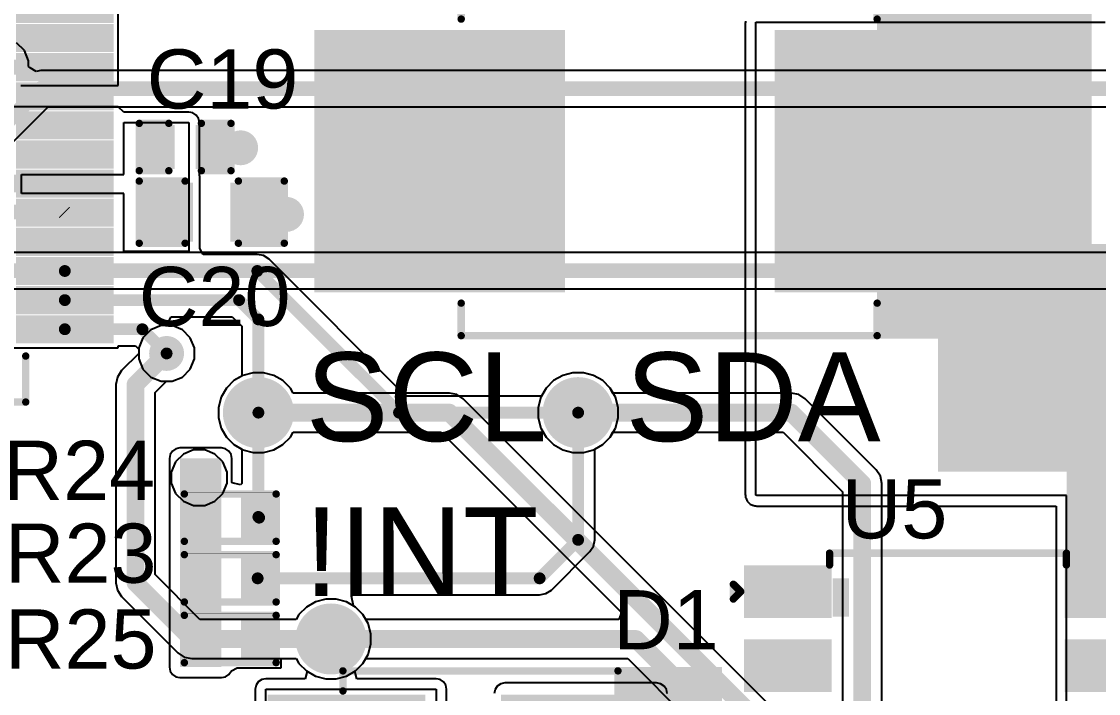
# Model space of a CAD drawing. Header units: millimetres. Extents: x 0 to 215, y 0 to 215.
# Drawn here: x 2.194 to 2.921, y 1.956 to 2.41 of the extents above; entities that cross this region are included whole.
import ezdxf

# ---------------------------------------------------------------- set-up
doc = ezdxf.new("R2010")
doc.units = ezdxf.units.MM
doc.header["$MEASUREMENT"] = 0
for name, color, linetype in [('BottomLayer', 5, 'Continuous'), ('BottomSolder', 6, 'Continuous'), ('MultiLayer', 9, 'Continuous'), ('PadHoleLayer', 156, 'Continuous'), ('TopLayer', 1, 'Continuous'), ('TopOverlay', 2, 'Continuous'), ('TopPaste', 8, 'Continuous'), ('TopSolder', 216, 'Continuous'), ('ViaHoleLayer', 16, 'Continuous')]:
    doc.layers.add(name, color=color, linetype=linetype)
doc.styles.add('Arial', font='', dxfattribs={"height": 0.2})
doc.styles.get('Arial').set_extended_font_data('Arial')

# ---------------------------------------------------------------- blocks, each defined once
blk = doc.blocks.new('64_TQFP__10_10__20')
at = {"layer": 'TopLayer'}
for points in [[(0.19429, 0.05472), (0.25217, 0.05472), (0.25217, 0.0437), (0.19429, 0.0437)], [(0.19429, 0.03504), (0.25217, 0.03504), (0.25217, 0.02402), (0.19429, 0.02402)], [(0.19429, 0.01535), (0.25217, 0.01535), (0.25217, 0.00433), (0.19429, 0.00433)], [(0.19429, -0.00433), (0.25217, -0.00433), (0.25217, -0.01535), (0.19429, -0.01535)], [(0.19429, -0.02402), (0.25217, -0.02402), (0.25217, -0.03504), (0.19429, -0.03504)], [(0.19429, -0.0437), (0.25217, -0.0437), (0.25217, -0.05472), (0.19429, -0.05472)], [(0.19429, -0.06339), (0.25217, -0.06339), (0.25217, -0.07441), (0.19429, -0.07441)], [(0.19429, -0.08307), (0.25217, -0.08307), (0.25217, -0.09409), (0.19429, -0.09409)], [(0.19429, -0.10276), (0.25217, -0.10276), (0.25217, -0.11378), (0.19429, -0.11378)], [(0.19429, -0.12244), (0.25217, -0.12244), (0.25217, -0.13346), (0.19429, -0.13346)], [(0.19429, -0.14213), (0.25217, -0.14213), (0.25217, -0.15315), (0.19429, -0.15315)]]:
    blk.add_hatch(color=1, dxfattribs=at).paths.add_polyline_path(points)
at = {"layer": 'TopPaste'}
for points in [[(0.19429, 0.05472), (0.25217, 0.05472), (0.25217, 0.0437), (0.19429, 0.0437)], [(0.19429, 0.03504), (0.25217, 0.03504), (0.25217, 0.02402), (0.19429, 0.02402)], [(0.19429, 0.01535), (0.25217, 0.01535), (0.25217, 0.00433), (0.19429, 0.00433)], [(0.19429, -0.00433), (0.25217, -0.00433), (0.25217, -0.01535), (0.19429, -0.01535)], [(0.19429, -0.02402), (0.25217, -0.02402), (0.25217, -0.03504), (0.19429, -0.03504)], [(0.19429, -0.0437), (0.25217, -0.0437), (0.25217, -0.05472), (0.19429, -0.05472)], [(0.19429, -0.06339), (0.25217, -0.06339), (0.25217, -0.07441), (0.19429, -0.07441)], [(0.19429, -0.08307), (0.25217, -0.08307), (0.25217, -0.09409), (0.19429, -0.09409)], [(0.19429, -0.10276), (0.25217, -0.10276), (0.25217, -0.11378), (0.19429, -0.11378)], [(0.19429, -0.12244), (0.25217, -0.12244), (0.25217, -0.13346), (0.19429, -0.13346)], [(0.19429, -0.14213), (0.25217, -0.14213), (0.25217, -0.15315), (0.19429, -0.15315)]]:
    blk.add_hatch(color=8, dxfattribs=at).paths.add_polyline_path(points)
at = {"layer": 'TopSolder'}
for points in [[(0.19029, 0.07841), (0.25617, 0.07841), (0.25617, 0.05939), (0.19029, 0.05939)], [(0.19029, 0.05872), (0.25617, 0.05872), (0.25617, 0.0397), (0.19029, 0.0397)], [(0.19029, 0.03904), (0.25617, 0.03904), (0.25617, 0.02002), (0.19029, 0.02002)], [(0.19029, 0.01935), (0.25617, 0.01935), (0.25617, 0.00033), (0.19029, 0.00033)], [(0.19029, -0.00033), (0.25617, -0.00033), (0.25617, -0.01935), (0.19029, -0.01935)], [(0.19029, -0.02002), (0.25617, -0.02002), (0.25617, -0.03904), (0.19029, -0.03904)], [(0.19029, -0.0397), (0.25617, -0.0397), (0.25617, -0.05872), (0.19029, -0.05872)], [(0.19029, -0.05939), (0.25617, -0.05939), (0.25617, -0.07841), (0.19029, -0.07841)], [(0.19029, -0.07907), (0.25617, -0.07907), (0.25617, -0.09809), (0.19029, -0.09809)], [(0.19029, -0.09876), (0.25617, -0.09876), (0.25617, -0.11778), (0.19029, -0.11778)], [(0.19029, -0.11844), (0.25617, -0.11844), (0.25617, -0.13746), (0.19029, -0.13746)], [(0.19029, -0.13813), (0.25617, -0.13813), (0.25617, -0.15715), (0.19029, -0.15715)]]:
    blk.add_hatch(color=216, dxfattribs=at).paths.add_polyline_path(points)
at = {"layer": 'TopOverlay', "const_width": 0.005}
for points in [[(0.19685, -0.19685), (0.19685, -0.16575)], [(0.16575, -0.19685), (0.19685, -0.19685)]]:
    blk.add_lwpolyline(points, dxfattribs=at)
at = {"layer": 'TopOverlay', "const_width": 0.0025}
for points in [[(0.1956, -0.16575, 1), (0.1981, -0.16575, 1)], [(0.1956, -0.19685, 1), (0.1981, -0.19685, 1)], [(0.1956, -0.19685, 1), (0.1981, -0.19685, 1)]]:
    blk.add_lwpolyline(points, format="xyb", close=True, dxfattribs=at)
blk = doc.blocks.new('SOP_8_21')
at = {"layer": 'TopLayer'}
for points in [[(-0.13386, 0.08878), (-0.08268, 0.08878), (-0.08268, 0.06122), (-0.13386, 0.06122)], [(0.08268, 0.08878), (0.13386, 0.08878), (0.13386, 0.06122), (0.08268, 0.06122)], [(-0.13386, 0.03878), (-0.08268, 0.03878), (-0.08268, 0.01122), (-0.13386, 0.01122)], [(0.08268, 0.03878), (0.13386, 0.03878), (0.13386, 0.01122), (0.08268, 0.01122)], [(-0.13386, -0.01122), (-0.08268, -0.01122), (-0.08268, -0.03878), (-0.13386, -0.03878)], [(0.08268, -0.01122), (0.13386, -0.01122), (0.13386, -0.03878), (0.08268, -0.03878)], [(-0.13386, -0.06122), (-0.08268, -0.06122), (-0.08268, -0.08878), (-0.13386, -0.08878)], [(0.08268, -0.06122), (0.13386, -0.06122), (0.13386, -0.08878), (0.08268, -0.08878)]]:
    blk.add_hatch(color=1, dxfattribs=at).paths.add_polyline_path(points)
at = {"layer": 'TopOverlay'}
blk.add_hatch(color=2, dxfattribs=at).paths.add_polyline_path([(-0.078, 0.058), (-0.067, 0.058), (-0.067, 0.084), (-0.078, 0.084)])
at = {"layer": 'TopPaste'}
for points in [[(-0.13386, 0.08878), (-0.08268, 0.08878), (-0.08268, 0.06122), (-0.13386, 0.06122)], [(0.08268, 0.08878), (0.13386, 0.08878), (0.13386, 0.06122), (0.08268, 0.06122)], [(-0.13386, 0.03878), (-0.08268, 0.03878), (-0.08268, 0.01122), (-0.13386, 0.01122)], [(0.08268, 0.03878), (0.13386, 0.03878), (0.13386, 0.01122), (0.08268, 0.01122)], [(-0.13386, -0.01122), (-0.08268, -0.01122), (-0.08268, -0.03878), (-0.13386, -0.03878)], [(0.08268, -0.01122), (0.13386, -0.01122), (0.13386, -0.03878), (0.08268, -0.03878)], [(-0.13386, -0.06122), (-0.08268, -0.06122), (-0.08268, -0.08878), (-0.13386, -0.08878)], [(0.08268, -0.06122), (0.13386, -0.06122), (0.13386, -0.08878), (0.08268, -0.08878)]]:
    blk.add_hatch(color=8, dxfattribs=at).paths.add_polyline_path(points)
at = {"layer": 'TopSolder'}
for points in [[(-0.13786, 0.09278), (-0.07868, 0.09278), (-0.07868, 0.05722), (-0.13786, 0.05722)], [(0.07868, 0.09278), (0.13786, 0.09278), (0.13786, 0.05722), (0.07868, 0.05722)], [(-0.13786, 0.04278), (-0.07868, 0.04278), (-0.07868, 0.00722), (-0.13786, 0.00722)], [(0.07868, 0.04278), (0.13786, 0.04278), (0.13786, 0.00722), (0.07868, 0.00722)], [(-0.13786, -0.00722), (-0.07868, -0.00722), (-0.07868, -0.04278), (-0.13786, -0.04278)], [(0.07868, -0.00722), (0.13786, -0.00722), (0.13786, -0.04278), (0.07868, -0.04278)], [(-0.13786, -0.05722), (-0.07868, -0.05722), (-0.07868, -0.09278), (-0.13786, -0.09278)], [(0.07868, -0.05722), (0.13786, -0.05722), (0.13786, -0.09278), (0.07868, -0.09278)]]:
    blk.add_hatch(color=216, dxfattribs=at).paths.add_polyline_path(points)
at = {"layer": 'TopOverlay', "const_width": 0.005}
for points in [[(-0.08014, 0.101), (0.07986, 0.101)], [(-0.08014, 0.093), (-0.08014, 0.101)], [(0.07986, 0.093), (0.07986, 0.101)], [(-0.14514, 0.08), (-0.14014, 0.075)], [(-0.14514, 0.07), (-0.14514, 0.08)], [(-0.14514, 0.07), (-0.14014, 0.075)], [(-0.08014, -0.101), (-0.08014, -0.093)], [(0.07986, -0.101), (0.07986, -0.093)], [(-0.08014, -0.101), (0.07986, -0.101)]]:
    blk.add_lwpolyline(points, dxfattribs=at)
at = {"layer": 'TopOverlay', "const_width": 0.0025}
for points in [[(-0.08139, 0.101, 1), (-0.07889, 0.101, 1)], [(-0.08139, 0.101, 1), (-0.07889, 0.101, 1)], [(0.07861, 0.101, 1), (0.08111, 0.101, 1)], [(0.07861, 0.101, 1), (0.08111, 0.101, 1)], [(-0.08139, 0.093, 1), (-0.07889, 0.093, 1)], [(0.07861, 0.093, 1), (0.08111, 0.093, 1)], [(-0.14639, 0.08, 1), (-0.14389, 0.08, 1)], [(-0.14639, 0.08, 1), (-0.14389, 0.08, 1)], [(-0.14139, 0.075, 1), (-0.13889, 0.075, 1)], [(-0.14139, 0.075, 1), (-0.13889, 0.075, 1)], [(-0.14639, 0.07, 1), (-0.14389, 0.07, 1)], [(-0.14639, 0.07, 1), (-0.14389, 0.07, 1)], [(-0.08139, -0.093, 1), (-0.07889, -0.093, 1)], [(0.07861, -0.093, 1), (0.08111, -0.093, 1)], [(-0.08139, -0.101, 1), (-0.07889, -0.101, 1)], [(-0.08139, -0.101, 1), (-0.07889, -0.101, 1)], [(0.07861, -0.101, 1), (0.08111, -0.101, 1)], [(0.07861, -0.101, 1), (0.08111, -0.101, 1)]]:
    blk.add_lwpolyline(points, format="xyb", close=True, dxfattribs=at)
blk = doc.blocks.new('R___0402_56')
at = {"layer": 'TopLayer'}
for points in [[(-0.0275, -0.0125), (-0.0275, 0.0125), (-0.0095, 0.0125), (-0.0095, -0.0125)], [(0.0095, -0.0125), (0.0095, 0.0125), (0.0275, 0.0125), (0.0275, -0.0125)]]:
    blk.add_hatch(color=1, dxfattribs=at).paths.add_polyline_path(points)
at = {"layer": 'TopPaste'}
for points in [[(-0.0275, -0.0125), (-0.0275, 0.0125), (-0.0095, 0.0125), (-0.0095, -0.0125)], [(0.0095, -0.0125), (0.0095, 0.0125), (0.0275, 0.0125), (0.0275, -0.0125)]]:
    blk.add_hatch(color=8, dxfattribs=at).paths.add_polyline_path(points)
at = {"layer": 'TopSolder'}
for points in [[(-0.02967, -0.01467), (-0.02967, 0.01467), (-0.00733, 0.01467), (-0.00733, -0.01467)], [(0.00733, -0.01467), (0.00733, 0.01467), (0.02967, 0.01467), (0.02967, -0.01467)]]:
    blk.add_hatch(color=216, dxfattribs=at).paths.add_polyline_path(points)
at = {"layer": 'TopOverlay'}
for points, const_width in [([(-0.031, 0.016), (-0.031, -0.016)], 0.005), ([(0.031, 0.016), (-0.031, 0.016)], 0.005), ([(0.031, 0.016), (0.031, -0.016)], 0.005), ([(0.031, -0.016), (-0.031, -0.016)], 0.005), ([(0.032, -0.017), (-0.032, -0.017)], 0.000127)]:
    blk.add_lwpolyline(points, dxfattribs=dict(at, const_width=const_width))
for points, const_width in [([(-0.03225, 0.016, 1), (-0.02975, 0.016, 1)], 0.0025), ([(-0.03225, 0.016, 1), (-0.02975, 0.016, 1)], 0.0025), ([(0.02975, 0.016, 1), (0.03225, 0.016, 1)], 0.0025), ([(0.02975, 0.016, 1), (0.03225, 0.016, 1)], 0.0025), ([(-0.03225, -0.016, 1), (-0.02975, -0.016, 1)], 0.0025), ([(-0.03225, -0.016, 1), (-0.02975, -0.016, 1)], 0.0025), ([(0.02975, -0.016, 1), (0.03225, -0.016, 1)], 0.0025), ([(0.02975, -0.016, 1), (0.03225, -0.016, 1)], 0.0025), ([(-0.03203, -0.017, 1), (-0.03197, -0.017, 1)], 0.0000635), ([(0.03197, -0.017, 1), (0.03203, -0.017, 1)], 0.0000635)]:
    blk.add_lwpolyline(points, format="xyb", close=True, dxfattribs=dict(at, const_width=const_width))
blk = doc.blocks.new('R___0402_57')
at = {"layer": 'TopLayer'}
for points in [[(-0.0275, -0.0125), (-0.0275, 0.0125), (-0.0095, 0.0125), (-0.0095, -0.0125)], [(0.0095, -0.0125), (0.0095, 0.0125), (0.0275, 0.0125), (0.0275, -0.0125)]]:
    blk.add_hatch(color=1, dxfattribs=at).paths.add_polyline_path(points)
at = {"layer": 'TopPaste'}
for points in [[(-0.0275, -0.0125), (-0.0275, 0.0125), (-0.0095, 0.0125), (-0.0095, -0.0125)], [(0.0095, -0.0125), (0.0095, 0.0125), (0.0275, 0.0125), (0.0275, -0.0125)]]:
    blk.add_hatch(color=8, dxfattribs=at).paths.add_polyline_path(points)
at = {"layer": 'TopSolder'}
for points in [[(-0.02967, -0.01467), (-0.02967, 0.01467), (-0.00733, 0.01467), (-0.00733, -0.01467)], [(0.00733, -0.01467), (0.00733, 0.01467), (0.02967, 0.01467), (0.02967, -0.01467)]]:
    blk.add_hatch(color=216, dxfattribs=at).paths.add_polyline_path(points)
at = {"layer": 'TopOverlay'}
for points, const_width in [([(-0.031, 0.016), (-0.031, -0.016)], 0.005), ([(0.031, 0.016), (-0.031, 0.016)], 0.005), ([(0.031, 0.016), (0.031, -0.016)], 0.005), ([(0.031, -0.016), (-0.031, -0.016)], 0.005), ([(0.032, -0.017), (-0.032, -0.017)], 0.000127)]:
    blk.add_lwpolyline(points, dxfattribs=dict(at, const_width=const_width))
for points, const_width in [([(-0.03225, 0.016, 1), (-0.02975, 0.016, 1)], 0.0025), ([(-0.03225, 0.016, 1), (-0.02975, 0.016, 1)], 0.0025), ([(0.02975, 0.016, 1), (0.03225, 0.016, 1)], 0.0025), ([(0.02975, 0.016, 1), (0.03225, 0.016, 1)], 0.0025), ([(-0.03225, -0.016, 1), (-0.02975, -0.016, 1)], 0.0025), ([(-0.03225, -0.016, 1), (-0.02975, -0.016, 1)], 0.0025), ([(0.02975, -0.016, 1), (0.03225, -0.016, 1)], 0.0025), ([(0.02975, -0.016, 1), (0.03225, -0.016, 1)], 0.0025), ([(-0.03203, -0.017, 1), (-0.03197, -0.017, 1)], 0.0000635), ([(0.03197, -0.017, 1), (0.03203, -0.017, 1)], 0.0000635)]:
    blk.add_lwpolyline(points, format="xyb", close=True, dxfattribs=dict(at, const_width=const_width))
blk = doc.blocks.new('R___0402_58')
at = {"layer": 'TopLayer'}
for points in [[(-0.0275, -0.0125), (-0.0275, 0.0125), (-0.0095, 0.0125), (-0.0095, -0.0125)], [(0.0095, -0.0125), (0.0095, 0.0125), (0.0275, 0.0125), (0.0275, -0.0125)]]:
    blk.add_hatch(color=1, dxfattribs=at).paths.add_polyline_path(points)
at = {"layer": 'TopPaste'}
for points in [[(-0.0275, -0.0125), (-0.0275, 0.0125), (-0.0095, 0.0125), (-0.0095, -0.0125)], [(0.0095, -0.0125), (0.0095, 0.0125), (0.0275, 0.0125), (0.0275, -0.0125)]]:
    blk.add_hatch(color=8, dxfattribs=at).paths.add_polyline_path(points)
at = {"layer": 'TopSolder'}
for points in [[(-0.02967, -0.01467), (-0.02967, 0.01467), (-0.00733, 0.01467), (-0.00733, -0.01467)], [(0.00733, -0.01467), (0.00733, 0.01467), (0.02967, 0.01467), (0.02967, -0.01467)]]:
    blk.add_hatch(color=216, dxfattribs=at).paths.add_polyline_path(points)
at = {"layer": 'TopOverlay'}
for points, const_width in [([(-0.031, 0.016), (-0.031, -0.016)], 0.005), ([(0.031, 0.016), (-0.031, 0.016)], 0.005), ([(0.031, 0.016), (0.031, -0.016)], 0.005), ([(0.031, -0.016), (-0.031, -0.016)], 0.005), ([(0.032, -0.017), (-0.032, -0.017)], 0.000127)]:
    blk.add_lwpolyline(points, dxfattribs=dict(at, const_width=const_width))
for points, const_width in [([(-0.03225, 0.016, 1), (-0.02975, 0.016, 1)], 0.0025), ([(-0.03225, 0.016, 1), (-0.02975, 0.016, 1)], 0.0025), ([(0.02975, 0.016, 1), (0.03225, 0.016, 1)], 0.0025), ([(0.02975, 0.016, 1), (0.03225, 0.016, 1)], 0.0025), ([(-0.03225, -0.016, 1), (-0.02975, -0.016, 1)], 0.0025), ([(-0.03225, -0.016, 1), (-0.02975, -0.016, 1)], 0.0025), ([(0.02975, -0.016, 1), (0.03225, -0.016, 1)], 0.0025), ([(0.02975, -0.016, 1), (0.03225, -0.016, 1)], 0.0025), ([(-0.03203, -0.017, 1), (-0.03197, -0.017, 1)], 0.0000635), ([(0.03197, -0.017, 1), (0.03203, -0.017, 1)], 0.0000635)]:
    blk.add_lwpolyline(points, format="xyb", close=True, dxfattribs=dict(at, const_width=const_width))
blk = doc.blocks.new('T____P______TH_1_8___H_________0_92___119')
at = {"layer": 'BottomLayer'}
h = blk.add_hatch(color=5, dxfattribs=at)
edge = h.paths.add_edge_path()
edge.add_arc((0, 0), 0.02, 0, 360)
at = {"layer": 'BottomSolder'}
h = blk.add_hatch(color=6, dxfattribs=at)
edge = h.paths.add_edge_path()
edge.add_arc((0, 0), 0.024, 0, 360)
at = {"layer": 'MultiLayer'}
h = blk.add_hatch(color=9, dxfattribs=at)
edge = h.paths.add_edge_path()
edge.add_arc((0, 0), 0.02, 0, 360)
at = {"layer": 'PadHoleLayer'}
h = blk.add_hatch(color=156, dxfattribs=at)
edge = h.paths.add_edge_path()
edge.add_arc((0, 0), 0.01, 0, 360)
at = {"layer": 'TopLayer'}
h = blk.add_hatch(color=1, dxfattribs=at)
edge = h.paths.add_edge_path()
edge.add_arc((0, 0), 0.02, 0, 360)
at = {"layer": 'TopSolder'}
h = blk.add_hatch(color=216, dxfattribs=at)
edge = h.paths.add_edge_path()
edge.add_arc((0, 0), 0.024, 0, 360)
blk = doc.blocks.new('T____P______TH_1_8___H_________0_92___120')
at = {"layer": 'BottomLayer'}
h = blk.add_hatch(color=5, dxfattribs=at)
edge = h.paths.add_edge_path()
edge.add_arc((0, 0), 0.02, 0, 360)
at = {"layer": 'BottomSolder'}
h = blk.add_hatch(color=6, dxfattribs=at)
edge = h.paths.add_edge_path()
edge.add_arc((0, 0), 0.024, 0, 360)
at = {"layer": 'MultiLayer'}
h = blk.add_hatch(color=9, dxfattribs=at)
edge = h.paths.add_edge_path()
edge.add_arc((0, 0), 0.02, 0, 360)
at = {"layer": 'PadHoleLayer'}
h = blk.add_hatch(color=156, dxfattribs=at)
edge = h.paths.add_edge_path()
edge.add_arc((0, 0), 0.01, 0, 360)
at = {"layer": 'TopLayer'}
h = blk.add_hatch(color=1, dxfattribs=at)
edge = h.paths.add_edge_path()
edge.add_arc((0, 0), 0.02, 0, 360)
at = {"layer": 'TopSolder'}
h = blk.add_hatch(color=216, dxfattribs=at)
edge = h.paths.add_edge_path()
edge.add_arc((0, 0), 0.024, 0, 360)
blk = doc.blocks.new('T____P______TH_1_8___H_________0_92___121')
at = {"layer": 'BottomLayer'}
h = blk.add_hatch(color=5, dxfattribs=at)
edge = h.paths.add_edge_path()
edge.add_arc((0, 0), 0.02, 0, 360)
at = {"layer": 'BottomSolder'}
h = blk.add_hatch(color=6, dxfattribs=at)
edge = h.paths.add_edge_path()
edge.add_arc((0, 0), 0.024, 0, 360)
at = {"layer": 'MultiLayer'}
h = blk.add_hatch(color=9, dxfattribs=at)
edge = h.paths.add_edge_path()
edge.add_arc((0, 0), 0.02, 0, 360)
at = {"layer": 'PadHoleLayer'}
h = blk.add_hatch(color=156, dxfattribs=at)
edge = h.paths.add_edge_path()
edge.add_arc((0, 0), 0.01, 0, 360)
at = {"layer": 'TopLayer'}
h = blk.add_hatch(color=1, dxfattribs=at)
edge = h.paths.add_edge_path()
edge.add_arc((0, 0), 0.02, 0, 360)
at = {"layer": 'TopSolder'}
h = blk.add_hatch(color=216, dxfattribs=at)
edge = h.paths.add_edge_path()
edge.add_arc((0, 0), 0.024, 0, 360)
blk = doc.blocks.new('SMC_155')
at = {"layer": 'TopLayer'}
for points in [[(-0.23622, 0.08465), (-0.0748, 0.08465), (-0.0748, -0.08465), (-0.23622, -0.08465)], [(0.0748, 0.08465), (0.23622, 0.08465), (0.23622, -0.08465), (0.0748, -0.08465)]]:
    blk.add_hatch(color=1, dxfattribs=at).paths.add_polyline_path(points)
at = {"layer": 'TopOverlay'}
for points in [[(-0.285, 0.088), (-0.14, 0.088), (-0.14, 0.12), (-0.285, 0.12)], [(-0.285, -0.089), (-0.24, -0.089), (-0.24, 0.089), (-0.285, 0.089)], [(-0.285, -0.12), (-0.14, -0.12), (-0.14, -0.088), (-0.285, -0.088)]]:
    blk.add_hatch(color=2, dxfattribs=at).paths.add_polyline_path(points)
at = {"layer": 'TopPaste'}
for points in [[(-0.23622, 0.08465), (-0.0748, 0.08465), (-0.0748, -0.08465), (-0.23622, -0.08465)], [(0.0748, 0.08465), (0.23622, 0.08465), (0.23622, -0.08465), (0.0748, -0.08465)]]:
    blk.add_hatch(color=8, dxfattribs=at).paths.add_polyline_path(points)
at = {"layer": 'TopSolder'}
for points in [[(-0.24022, 0.08865), (-0.0708, 0.08865), (-0.0708, -0.08865), (-0.24022, -0.08865)], [(0.0708, 0.08865), (0.24022, 0.08865), (0.24022, -0.08865), (0.0708, -0.08865)]]:
    blk.add_hatch(color=216, dxfattribs=at).paths.add_polyline_path(points)
at = {"layer": 'TopOverlay', "const_width": 0.005}
for points in [[(0.141, 0.118), (-0.14, 0.118)], [(-0.14, 0.118), (-0.14, 0.096)], [(0.141, 0.118), (0.141, 0.096)], [(-0.14, -0.096), (-0.14, -0.118)], [(0.141, -0.096), (0.141, -0.118)], [(0.141, -0.118), (-0.14, -0.118)]]:
    blk.add_lwpolyline(points, dxfattribs=at)
at = {"layer": 'TopOverlay', "const_width": 0.0025}
for points in [[(-0.14125, 0.118, 1), (-0.13875, 0.118, 1)], [(-0.14125, 0.118, 1), (-0.13875, 0.118, 1)], [(0.13975, 0.118, 1), (0.14225, 0.118, 1)], [(0.13975, 0.118, 1), (0.14225, 0.118, 1)], [(-0.14125, 0.096, 1), (-0.13875, 0.096, 1)], [(0.13975, 0.096, 1), (0.14225, 0.096, 1)], [(-0.14125, -0.096, 1), (-0.13875, -0.096, 1)], [(0.13975, -0.096, 1), (0.14225, -0.096, 1)], [(-0.14125, -0.118, 1), (-0.13875, -0.118, 1)], [(-0.14125, -0.118, 1), (-0.13875, -0.118, 1)], [(0.13975, -0.118, 1), (0.14225, -0.118, 1)], [(0.13975, -0.118, 1), (0.14225, -0.118, 1)]]:
    blk.add_lwpolyline(points, format="xyb", close=True, dxfattribs=at)
blk = doc.blocks.new('SMA_156')
at = {"layer": 'TopLayer'}
for points in [[(-0.12795, 0.03346), (-0.02953, 0.03346), (-0.02953, -0.03346), (-0.12795, -0.03346)], [(0.02953, 0.03346), (0.12795, 0.03346), (0.12795, -0.03346), (0.02953, -0.03346)]]:
    blk.add_hatch(color=1, dxfattribs=at).paths.add_polyline_path(points)
at = {"layer": 'TopOverlay'}
for points in [[(-0.175, -0.05597), (-0.12906, -0.05597), (-0.12906, 0.05598), (-0.175, 0.05598)], [(-0.12992, 0.03638), (-0.1022, 0.03638), (-0.1022, 0.05598), (-0.12992, 0.05598)], [(-0.12992, -0.05598), (-0.1022, -0.05598), (-0.1022, -0.03638), (-0.12992, -0.03638)]]:
    blk.add_hatch(color=2, dxfattribs=at).paths.add_polyline_path(points)
at = {"layer": 'TopPaste'}
for points in [[(-0.12795, 0.03346), (-0.02953, 0.03346), (-0.02953, -0.03346), (-0.12795, -0.03346)], [(0.02953, 0.03346), (0.12795, 0.03346), (0.12795, -0.03346), (0.02953, -0.03346)]]:
    blk.add_hatch(color=8, dxfattribs=at).paths.add_polyline_path(points)
at = {"layer": 'TopSolder'}
for points in [[(-0.13195, 0.03746), (-0.02553, 0.03746), (-0.02553, -0.03746), (-0.13195, -0.03746)], [(0.02553, 0.03746), (0.13195, 0.03746), (0.13195, -0.03746), (0.02553, -0.03746)]]:
    blk.add_hatch(color=216, dxfattribs=at).paths.add_polyline_path(points)
at = {"layer": 'TopOverlay', "const_width": 0.005}
for points in [[(0.08115, 0.05345), (-0.10465, 0.05345)], [(0.08115, 0.05345), (0.08115, 0.03985)], [(0.08115, -0.03985), (0.08115, -0.05345)], [(0.08115, -0.05345), (-0.10465, -0.05345)]]:
    blk.add_lwpolyline(points, dxfattribs=at)
at = {"layer": 'TopOverlay', "const_width": 0.0025}
for points in [[(-0.1059, 0.05345, 1), (-0.1034, 0.05345, 1)], [(0.0799, 0.05345, 1), (0.0824, 0.05345, 1)], [(0.0799, 0.05345, 1), (0.0824, 0.05345, 1)], [(0.0799, 0.03985, 1), (0.0824, 0.03985, 1)], [(0.0799, -0.03985, 1), (0.0824, -0.03985, 1)], [(-0.1059, -0.05345, 1), (-0.1034, -0.05345, 1)], [(0.0799, -0.05345, 1), (0.0824, -0.05345, 1)], [(0.0799, -0.05345, 1), (0.0824, -0.05345, 1)]]:
    blk.add_lwpolyline(points, format="xyb", close=True, dxfattribs=at)
blk = doc.blocks.new('C___0603_186')
at = {"layer": 'TopLayer'}
for points in [[(-0.015, 0.0175), (-0.015, -0.0175), (-0.045, -0.0175), (-0.045, 0.0175)], [(0.045, 0.0175), (0.045, -0.0175), (0.015, -0.0175), (0.015, 0.0175)]]:
    blk.add_hatch(color=1, dxfattribs=at).paths.add_polyline_path(points)
at = {"layer": 'TopPaste'}
for points in [[(-0.015, 0.0175), (-0.015, -0.0175), (-0.045, -0.0175), (-0.045, 0.0175)], [(0.045, 0.0175), (0.045, -0.0175), (0.015, -0.0175), (0.015, 0.0175)]]:
    blk.add_hatch(color=8, dxfattribs=at).paths.add_polyline_path(points)
at = {"layer": 'TopSolder'}
for points in [[(-0.01264, 0.01986), (-0.01264, -0.01986), (-0.04736, -0.01986), (-0.04736, 0.01986)], [(0.04736, 0.01986), (0.04736, -0.01986), (0.01264, -0.01986), (0.01264, 0.01986)]]:
    blk.add_hatch(color=216, dxfattribs=at).paths.add_polyline_path(points)
at = {"layer": 'TopOverlay', "const_width": 0.005}
for points in [[(-0.049, -0.021), (-0.049, 0.021)], [(-0.049, 0.021), (-0.018, 0.021)], [(0.018, 0.021), (0.049, 0.021)], [(0.049, -0.021), (0.049, 0.021)], [(-0.049, -0.021), (-0.018, -0.021)], [(0.018, -0.021), (0.049, -0.021)]]:
    blk.add_lwpolyline(points, dxfattribs=at)
at = {"layer": 'TopOverlay', "const_width": 0.0025}
for points in [[(-0.05025, 0.021, 1), (-0.04775, 0.021, 1)], [(-0.05025, 0.021, 1), (-0.04775, 0.021, 1)], [(-0.01925, 0.021, 1), (-0.01675, 0.021, 1)], [(0.01675, 0.021, 1), (0.01925, 0.021, 1)], [(0.04775, 0.021, 1), (0.05025, 0.021, 1)], [(0.04775, 0.021, 1), (0.05025, 0.021, 1)], [(-0.05025, -0.021, 1), (-0.04775, -0.021, 1)], [(-0.05025, -0.021, 1), (-0.04775, -0.021, 1)], [(-0.01925, -0.021, 1), (-0.01675, -0.021, 1)], [(0.01675, -0.021, 1), (0.01925, -0.021, 1)], [(0.04775, -0.021, 1), (0.05025, -0.021, 1)], [(0.04775, -0.021, 1), (0.05025, -0.021, 1)]]:
    blk.add_lwpolyline(points, format="xyb", close=True, dxfattribs=at)
blk = doc.blocks.new('C___0402_187')
at = {"layer": 'TopLayer'}
for points in [[(-0.0275, -0.0125), (-0.0275, 0.0125), (-0.0095, 0.0125), (-0.0095, -0.0125)], [(0.0095, -0.0125), (0.0095, 0.0125), (0.0275, 0.0125), (0.0275, -0.0125)]]:
    blk.add_hatch(color=1, dxfattribs=at).paths.add_polyline_path(points)
at = {"layer": 'TopPaste'}
for points in [[(-0.0275, -0.0125), (-0.0275, 0.0125), (-0.0095, 0.0125), (-0.0095, -0.0125)], [(0.0095, -0.0125), (0.0095, 0.0125), (0.0275, 0.0125), (0.0275, -0.0125)]]:
    blk.add_hatch(color=8, dxfattribs=at).paths.add_polyline_path(points)
at = {"layer": 'TopSolder'}
for points in [[(-0.02986, -0.01486), (-0.02986, 0.01486), (-0.00714, 0.01486), (-0.00714, -0.01486)], [(0.00714, -0.01486), (0.00714, 0.01486), (0.02986, 0.01486), (0.02986, -0.01486)]]:
    blk.add_hatch(color=216, dxfattribs=at).paths.add_polyline_path(points)
at = {"layer": 'TopOverlay', "const_width": 0.005}
for points in [[(-0.031, -0.016), (-0.031, 0.016)], [(-0.031, 0.016), (-0.011, 0.016)], [(0.011, 0.016), (0.031, 0.016)], [(0.031, -0.016), (0.031, 0.016)], [(-0.031, -0.016), (-0.011, -0.016)], [(0.011, -0.016), (0.031, -0.016)]]:
    blk.add_lwpolyline(points, dxfattribs=at)
at = {"layer": 'TopOverlay', "const_width": 0.0025}
for points in [[(-0.03225, 0.016, 1), (-0.02975, 0.016, 1)], [(-0.03225, 0.016, 1), (-0.02975, 0.016, 1)], [(-0.01225, 0.016, 1), (-0.00975, 0.016, 1)], [(0.00975, 0.016, 1), (0.01225, 0.016, 1)], [(0.02975, 0.016, 1), (0.03225, 0.016, 1)], [(0.02975, 0.016, 1), (0.03225, 0.016, 1)], [(-0.03225, -0.016, 1), (-0.02975, -0.016, 1)], [(-0.03225, -0.016, 1), (-0.02975, -0.016, 1)], [(-0.01225, -0.016, 1), (-0.00975, -0.016, 1)], [(0.00975, -0.016, 1), (0.01225, -0.016, 1)], [(0.02975, -0.016, 1), (0.03225, -0.016, 1)], [(0.02975, -0.016, 1), (0.03225, -0.016, 1)]]:
    blk.add_lwpolyline(points, format="xyb", close=True, dxfattribs=at)

msp = doc.modelspace()

# ---------------------------------------------------------------- hatches: boundary and pattern name
at = {"layer": 'BottomLayer'}
h = msp.add_hatch(color=5, dxfattribs=at)
edge = h.paths.add_edge_path()
edge.add_arc((2.342, 2.325), 0.01181, 0, 360)
h = msp.add_hatch(color=5, dxfattribs=at)
edge = h.paths.add_edge_path()
edge.add_arc((2.373, 2.28), 0.01181, 0, 360)
h = msp.add_hatch(color=5, dxfattribs=at)
edge = h.paths.add_edge_path()
edge.add_arc((2.292, 2.186), 0.01181, 0, 360)
h = msp.add_hatch(color=5, dxfattribs=at)
edge = h.paths.add_edge_path()
edge.add_arc((2.314, 2.102), 0.01181, 0, 360)
at = {"layer": 'TopLayer'}
h = msp.add_hatch(color=1, dxfattribs=at)
edge = h.paths.add_edge_path()
edge.add_arc((2.342, 2.325), 0.01181, 0, 360)
h = msp.add_hatch(color=1, dxfattribs=at)
edge = h.paths.add_edge_path()
edge.add_arc((2.373, 2.28), 0.01181, 0, 360)
for points in [[(2.813, 2.106), (3.286, 2.106), (3.286, 2.26), (2.813, 2.26)], [(2.301, 1.974), (2.329, 1.974), (2.329, 2.115), (2.301, 2.115)], [(2.9, 2.021), (3.075, 2.021), (3.075, 2.115), (2.9, 2.115)]]:
    msp.add_hatch(color=1, dxfattribs=at).paths.add_polyline_path(points)
h = msp.add_hatch(color=1, dxfattribs=at)
edge = h.paths.add_edge_path()
edge.add_arc((2.292, 2.186), 0.01181, 0, 360)
h = msp.add_hatch(color=1, dxfattribs=at)
edge = h.paths.add_edge_path()
edge.add_arc((2.314, 2.102), 0.01181, 0, 360)
at = {"layer": 'ViaHoleLayer'}
h = msp.add_hatch(color=16, dxfattribs=at)
edge = h.paths.add_edge_path()
edge.add_arc((2.342, 2.325), 0.00591, 0, 360)
h = msp.add_hatch(color=16, dxfattribs=at)
edge = h.paths.add_edge_path()
edge.add_arc((2.373, 2.28), 0.00591, 0, 360)
h = msp.add_hatch(color=16, dxfattribs=at)
edge = h.paths.add_edge_path()
edge.add_arc((2.292, 2.186), 0.00591, 0, 360)
h = msp.add_hatch(color=16, dxfattribs=at)
edge = h.paths.add_edge_path()
edge.add_arc((2.314, 2.102), 0.00591, 0, 360)

# ---------------------------------------------------------------- linework, layer by layer
at = {"layer": 'BottomLayer'}
for p, q in [((2.19595, 2.39066), (2.19066, 2.39595)), ((2.19881, 2.38374), (2.19595, 2.39066)), ((2.19881, 2.37997), (2.19881, 2.38374)), ((2.1998, 2.37894), (2.19881, 2.37997)), ((2.20381, 2.3766), (2.1998, 2.37894)), ((2.207, 2.37724), (2.20381, 2.3766)), ((3.74363, 2.37724), (2.207, 2.37724)), ((2.17981, 2.32051), (2.21207, 2.35276)), ((2.21207, 2.35276), (3.74363, 2.35276)), ((3.85993, 2.25424), (2.131, 2.25424)), ((2.13607, 2.22976), (3.865, 2.22976)), ((2.28826, 2.20481), (2.28134, 2.20195)), ((2.29574, 2.20481), (2.28826, 2.20481)), ((2.30266, 2.20195), (2.29574, 2.20481)), ((2.28134, 2.20195), (2.27605, 2.19666)), ((2.30795, 2.19666), (2.30266, 2.20195)), ((2.27605, 2.19666), (2.27319, 2.18974)), ((2.31081, 2.18974), (2.30795, 2.19666)), ((2.27319, 2.18593), (2.26163, 2.17437)), ((2.27319, 2.18974), (2.27319, 2.18593)), ((2.31081, 2.18226), (2.31081, 2.18974)), ((2.30266, 2.17005), (2.30795, 2.17534)), ((2.30795, 2.17534), (2.31081, 2.18226)), ((2.25875, 2.17007), (2.25775, 2.165)), ((2.26163, 2.17437), (2.25875, 2.17007)), ((2.29574, 2.16719), (2.30266, 2.17005)), ((2.34358, 2.17116), (2.33742, 2.16761)), ((2.35045, 2.173), (2.34358, 2.17116)), ((2.35755, 2.173), (2.35045, 2.173)), ((2.36442, 2.17116), (2.35755, 2.173)), ((2.37058, 2.16761), (2.36442, 2.17116)), ((2.55958, 2.17116), (2.55342, 2.16761)), ((2.56645, 2.173), (2.55958, 2.17116)), ((2.57355, 2.173), (2.56645, 2.173)), ((2.58042, 2.17116), (2.57355, 2.173)), ((2.58658, 2.16761), (2.58042, 2.17116)), ((2.25775, 2.165), (2.25775, 2.031)), ((2.28425, 2.15951), (2.29193, 2.16719)), ((2.29193, 2.16719), (2.29574, 2.16719)), ((2.33239, 2.16258), (2.32884, 2.15642)), ((2.33742, 2.16761), (2.33239, 2.16258)), ((2.37561, 2.16258), (2.37058, 2.16761)), ((2.37752, 2.15925), (2.37561, 2.16258)), ((2.54839, 2.16258), (2.54484, 2.15642)), ((2.55342, 2.16761), (2.54839, 2.16258)), ((2.59161, 2.16258), (2.58658, 2.16761)), ((2.59352, 2.15925), (2.59161, 2.16258)), ((2.28425, 2.03649), (2.28425, 2.15951)), ((2.32884, 2.15642), (2.327, 2.14955)), ((2.483, 2.15925), (2.37752, 2.15925)), ((2.48807, 2.15825), (2.483, 2.15925)), ((2.49237, 2.15537), (2.48807, 2.15825)), ((2.74368, 1.90406), (2.49237, 2.15537)), ((2.54484, 2.15642), (2.543, 2.14955)), ((2.714, 2.15925), (2.59352, 2.15925)), ((2.71907, 2.15825), (2.714, 2.15925)), ((2.72337, 2.15537), (2.71907, 2.15825)), ((2.77131, 2.10744), (2.72337, 2.15537)), ((2.327, 2.14955), (2.327, 2.14245)), ((2.543, 2.14955), (2.543, 2.14245)), ((2.327, 2.14245), (2.32884, 2.13558)), ((2.543, 2.14245), (2.54484, 2.13558)), ((2.32884, 2.13558), (2.33239, 2.12942)), ((2.37561, 2.12942), (2.37752, 2.13275)), ((2.37752, 2.13275), (2.47751, 2.13275)), ((2.47751, 2.13275), (2.59938, 2.01087)), ((2.54484, 2.13558), (2.54839, 2.12942)), ((2.59161, 2.12942), (2.59352, 2.13275)), ((2.59352, 2.13275), (2.70851, 2.13275)), ((2.70851, 2.13275), (2.74868, 2.09257)), ((2.33239, 2.12942), (2.33742, 2.12439)), ((2.33742, 2.12439), (2.34358, 2.12084)), ((2.36442, 2.12084), (2.37058, 2.12439)), ((2.37058, 2.12439), (2.37561, 2.12942)), ((2.54839, 2.12942), (2.55342, 2.12439)), ((2.55342, 2.12439), (2.55958, 2.12084)), ((2.58042, 2.12084), (2.58658, 2.12439)), ((2.58658, 2.12439), (2.59161, 2.12942)), ((2.30334, 2.11795), (2.29805, 2.11266)), ((2.31026, 2.12081), (2.30334, 2.11795)), ((2.31774, 2.12081), (2.31026, 2.12081)), ((2.32466, 2.11795), (2.31774, 2.12081)), ((2.32995, 2.11266), (2.32466, 2.11795)), ((2.34358, 2.12084), (2.35045, 2.119)), ((2.35045, 2.119), (2.35755, 2.119)), ((2.35755, 2.119), (2.36442, 2.12084)), ((2.55958, 2.12084), (2.56645, 2.119)), ((2.56645, 2.119), (2.57355, 2.119)), ((2.57355, 2.119), (2.58042, 2.12084)), ((2.29805, 2.11266), (2.29519, 2.10574)), ((2.33281, 2.10574), (2.32995, 2.11266)), ((2.29519, 2.10574), (2.29519, 2.09826)), ((2.33281, 2.09826), (2.33281, 2.10574)), ((2.77418, 2.10314), (2.77131, 2.10744)), ((2.77519, 2.09807), (2.77418, 2.10314)), ((2.29519, 2.09826), (2.29805, 2.09134)), ((2.32995, 2.09134), (2.33281, 2.09826)), ((2.77519, 1.54928), (2.77519, 2.09807)), ((2.29805, 2.09134), (2.30334, 2.08605)), ((2.32466, 2.08605), (2.32995, 2.09134)), ((2.74868, 2.09257), (2.74868, 1.90593)), ((2.30334, 2.08605), (2.31026, 2.08319)), ((2.31026, 2.08319), (2.31774, 2.08319)), ((2.31774, 2.08319), (2.32466, 2.08605)), ((2.25775, 2.031), (2.25875, 2.02593)), ((2.31449, 2.00625), (2.28425, 2.03649)), ((2.25875, 2.02593), (2.26163, 2.02163)), ((2.26163, 2.02163), (2.29963, 1.98363)), ((2.39258, 2.01816), (2.38642, 2.01461)), ((2.39945, 2.02), (2.39258, 2.01816)), ((2.40655, 2.02), (2.39945, 2.02)), ((2.41342, 2.01816), (2.40655, 2.02)), ((2.41958, 2.01461), (2.41342, 2.01816)), ((2.38139, 2.00958), (2.37948, 2.00625)), ((2.38642, 2.01461), (2.38139, 2.00958)), ((2.42461, 2.00958), (2.41958, 2.01461)), ((2.42652, 2.00625), (2.42461, 2.00958)), ((2.59938, 2.01087), (2.59747, 2.00625)), ((2.37948, 2.00625), (2.31449, 2.00625)), ((2.59747, 2.00625), (2.42652, 2.00625)), ((2.29963, 1.98363), (2.30393, 1.98075)), ((2.30393, 1.98075), (2.309, 1.97975)), ((2.309, 1.97975), (2.37948, 1.97975)), ((2.37948, 1.97975), (2.38139, 1.97642)), ((2.42461, 1.97642), (2.42652, 1.97975)), ((2.42652, 1.97975), (2.60351, 1.97975)), ((2.60351, 1.97975), (2.69775, 1.88551)), ((2.38139, 1.97642), (2.38642, 1.97139)), ((2.41958, 1.97139), (2.42461, 1.97642)), ((2.38642, 1.97139), (2.39258, 1.96784)), ((2.39258, 1.96784), (2.39945, 1.966)), ((2.39945, 1.966), (2.40655, 1.966)), ((2.40655, 1.966), (2.41342, 1.96784)), ((2.41342, 1.96784), (2.41958, 1.97139))]:
    msp.add_line(p, q, dxfattribs=at)
for points, const_width in [([(2.161, 2.319), (2.207, 2.365)], 0.01), ([(2.207, 2.365), (3.758, 2.365)], 0.01), ([(2.131, 2.242), (3.865, 2.242)], 0.01), ([(2.271, 2.165), (2.292, 2.186)], 0.012), ([(2.271, 2.031), (2.271, 2.165)], 0.012), ([(2.354, 2.146), (2.483, 2.146)], 0.012), ([(2.483, 2.146), (2.735, 1.894)], 0.012), ([(2.57, 2.146), (2.714, 2.146)], 0.012), ([(2.714, 2.146), (2.76193, 2.09807)], 0.012), ([(2.76193, 1.53594), (2.76193, 2.09807)], 0.012), ([(2.271, 2.031), (2.309, 1.993)], 0.012), ([(2.309, 1.993), (2.403, 1.993)], 0.012), ([(2.403, 1.993), (2.609, 1.993)], 0.012), ([(2.609, 1.993), (2.711, 1.891)], 0.012)]:
    msp.add_lwpolyline(points, dxfattribs=dict(at, const_width=const_width))
for points, const_width in [([(2.2045, 2.365, 1), (2.2095, 2.365, 1)], 0.005), ([(2.2045, 2.365, 1), (2.2095, 2.365, 1)], 0.005), ([(2.289, 2.186, 1), (2.295, 2.186, 1)], 0.006), ([(2.268, 2.165, 1), (2.274, 2.165, 1)], 0.006), ([(2.268, 2.165, 1), (2.274, 2.165, 1)], 0.006), ([(2.351, 2.146, 1), (2.357, 2.146, 1)], 0.006), ([(2.48, 2.146, 1), (2.486, 2.146, 1)], 0.006), ([(2.48, 2.146, 1), (2.486, 2.146, 1)], 0.006), ([(2.567, 2.146, 1), (2.573, 2.146, 1)], 0.006), ([(2.711, 2.146, 1), (2.717, 2.146, 1)], 0.006), ([(2.711, 2.146, 1), (2.717, 2.146, 1)], 0.006), ([(2.75894, 2.09807, 1), (2.76493, 2.09807, 1)], 0.006), ([(2.75894, 2.09807, 1), (2.76493, 2.09807, 1)], 0.006), ([(2.268, 2.031, 1), (2.274, 2.031, 1)], 0.006), ([(2.268, 2.031, 1), (2.274, 2.031, 1)], 0.006), ([(2.306, 1.993, 1), (2.312, 1.993, 1)], 0.006), ([(2.306, 1.993, 1), (2.312, 1.993, 1)], 0.006), ([(2.4, 1.993, 1), (2.406, 1.993, 1)], 0.006), ([(2.4, 1.993, 1), (2.406, 1.993, 1)], 0.006), ([(2.606, 1.993, 1), (2.612, 1.993, 1)], 0.006), ([(2.606, 1.993, 1), (2.612, 1.993, 1)], 0.006)]:
    msp.add_lwpolyline(points, format="xyb", close=True, dxfattribs=dict(at, const_width=const_width))
at = {"layer": 'TopLayer'}
for p, q in [((2.25917, 2.40639), (2.25917, 2.44603)), ((2.683, 2.40999), (2.68286, 2.4093)), ((2.68286, 2.4093), (2.68286, 2.205)), ((2.683, 2.41069), (2.683, 2.40999)), ((2.69, 2.4093), (2.69013, 2.40995)), ((2.69, 2.205), (2.69, 2.4093)), ((2.69013, 2.40995), (2.69016, 2.41)), ((2.69016, 2.41), (2.926, 2.41)), ((2.25917, 2.36702), (2.25917, 2.40639)), ((2.19362, 2.36702), (2.25917, 2.36702)), ((2.25917, 2.35267), (2.18729, 2.35267)), ((2.263, 2.34914), (2.25917, 2.35267)), ((2.25917, 2.35267), (2.25917, 2.35267)), ((2.307, 2.34914), (2.263, 2.34914)), ((2.30973, 2.34859), (2.307, 2.34914)), ((2.31205, 2.34705), (2.30973, 2.34859)), ((2.31359, 2.34473), (2.31205, 2.34705)), ((2.31414, 2.342), (2.31359, 2.34473)), ((2.263, 2.307), (2.263, 2.342)), ((2.263, 2.342), (2.307, 2.342)), ((2.307, 2.342), (2.307, 2.306)), ((2.31414, 2.306), (2.31414, 2.342)), ((2.194, 2.294), (2.194, 2.307)), ((2.194, 2.307), (2.263, 2.307)), ((2.307, 2.306), (2.307, 2.255)), ((2.3145, 2.306), (2.31414, 2.306)), ((2.3145, 2.257), (2.3145, 2.306)), ((2.263, 2.294), (2.194, 2.294)), ((2.263, 2.255), (2.263, 2.294)), ((2.31679, 2.25295), (2.3145, 2.257)), ((2.307, 2.255), (2.263, 2.255)), ((2.35327, 2.25295), (2.31679, 2.25295)), ((2.35756, 2.25209), (2.35327, 2.25295)), ((2.35327, 2.25295), (2.35327, 2.25295)), ((2.3612, 2.24966), (2.35756, 2.25209)), ((2.45365, 2.15722), (2.3612, 2.24966)), ((2.29234, 2.20583), (2.29501, 2.21083)), ((2.29302, 2.20481), (2.29234, 2.20583)), ((2.29574, 2.20481), (2.29302, 2.20481)), ((2.29501, 2.21083), (2.33631, 2.21083)), ((2.30266, 2.20195), (2.29574, 2.20481)), ((2.33631, 2.21083), (2.34278, 2.20435)), ((2.34278, 2.20435), (2.34278, 2.1707)), ((2.68286, 2.205), (2.68286, 2.0907)), ((2.69, 2.0907), (2.69, 2.205)), ((2.30795, 2.19666), (2.30266, 2.20195)), ((2.18729, 2.18985), (2.25917, 2.18985)), ((2.25917, 2.18985), (2.25917, 2.19115)), ((2.25917, 2.19115), (2.27099, 2.19115)), ((2.27099, 2.19115), (2.27319, 2.18895)), ((2.31081, 2.18974), (2.30795, 2.19666)), ((2.27319, 2.18895), (2.27319, 2.18226)), ((2.31081, 2.18226), (2.31081, 2.18974)), ((2.27319, 2.18226), (2.27605, 2.17534)), ((2.27605, 2.17534), (2.28134, 2.17005)), ((2.30266, 2.17005), (2.30795, 2.17534)), ((2.30795, 2.17534), (2.31081, 2.18226)), ((2.28134, 2.17005), (2.28826, 2.16719)), ((2.29574, 2.16719), (2.30266, 2.17005)), ((2.34278, 2.1707), (2.33742, 2.16761)), ((2.55958, 2.17116), (2.55342, 2.16761)), ((2.56645, 2.173), (2.55958, 2.17116)), ((2.57355, 2.173), (2.56645, 2.173)), ((2.58042, 2.17116), (2.57355, 2.173)), ((2.58658, 2.16761), (2.58042, 2.17116)), ((2.28826, 2.16719), (2.29574, 2.16719)), ((2.33239, 2.16258), (2.32884, 2.15642)), ((2.33742, 2.16761), (2.33239, 2.16258)), ((2.54839, 2.16258), (2.5453, 2.15722)), ((2.55342, 2.16761), (2.54839, 2.16258)), ((2.59161, 2.16258), (2.58658, 2.16761)), ((2.59516, 2.15642), (2.59161, 2.16258)), ((2.32884, 2.15642), (2.327, 2.14955)), ((2.5453, 2.15722), (2.45365, 2.15722)), ((2.597, 2.14955), (2.59516, 2.15642)), ((2.327, 2.14955), (2.327, 2.14245)), ((2.597, 2.14245), (2.597, 2.14955)), ((2.327, 2.14245), (2.32884, 2.13558)), ((2.59516, 2.13558), (2.597, 2.14245)), ((2.32884, 2.13558), (2.33239, 2.12942)), ((2.59161, 2.12942), (2.59516, 2.13558)), ((2.33239, 2.12942), (2.33742, 2.12439)), ((2.33742, 2.12439), (2.34278, 2.1213)), ((2.58122, 2.1213), (2.58658, 2.12439)), ((2.58658, 2.12439), (2.59161, 2.12942)), ((2.29441, 2.11773), (2.29386, 2.115)), ((2.29595, 2.12005), (2.29441, 2.11773)), ((2.29827, 2.12159), (2.29595, 2.12005)), ((2.301, 2.12214), (2.29827, 2.12159)), ((2.329, 2.12214), (2.301, 2.12214)), ((2.33173, 2.12159), (2.329, 2.12214)), ((2.33405, 2.12005), (2.33173, 2.12159)), ((2.33559, 2.11773), (2.33405, 2.12005)), ((2.33614, 2.115), (2.33559, 2.11773)), ((2.34278, 2.1213), (2.34278, 2.09804)), ((2.58122, 2.06), (2.58122, 2.1213)), ((2.29386, 2.115), (2.29386, 1.974)), ((2.33614, 2.09894), (2.33614, 2.115)), ((2.33625, 2.09857), (2.33614, 2.09894)), ((2.34191, 2.09716), (2.33625, 2.09857)), ((2.34278, 2.09804), (2.34191, 2.09716)), ((2.68286, 2.0907), (2.683, 2.09001)), ((2.683, 2.09001), (2.683, 2.08931)), ((2.683, 2.08931), (2.68312, 2.08872)), ((2.68312, 2.08872), (2.68339, 2.08807)), ((2.68339, 2.08807), (2.68341, 2.08797)), ((2.68341, 2.08797), (2.68346, 2.08788)), ((2.69012, 2.09012), (2.69, 2.0907)), ((2.6907, 2.09), (2.69012, 2.09012)), ((2.9, 2.09), (2.6907, 2.09)), ((2.9, 1.65), (2.9, 2.09)), ((2.68346, 2.08788), (2.68418, 2.08615)), ((2.68418, 2.08615), (2.68418, 2.08615)), ((2.68418, 2.08615), (2.68418, 2.08615)), ((2.68418, 2.08615), (2.68517, 2.08517)), ((2.68517, 2.08517), (2.68615, 2.08418)), ((2.68615, 2.08418), (2.68615, 2.08418)), ((2.68615, 2.08418), (2.68615, 2.08418)), ((2.68615, 2.08418), (2.68788, 2.08346)), ((2.68788, 2.08346), (2.68797, 2.08341)), ((2.68797, 2.08341), (2.68807, 2.08339)), ((2.68807, 2.08339), (2.68872, 2.08312)), ((2.68872, 2.08312), (2.68872, 2.08312)), ((2.68872, 2.08312), (2.68872, 2.08312)), ((2.68872, 2.08312), (2.68931, 2.083)), ((2.68931, 2.083), (2.69001, 2.083)), ((2.69001, 2.083), (2.6907, 2.08286)), ((2.6907, 2.08286), (2.89286, 2.08286)), ((2.89286, 2.08286), (2.89286, 2.021)), ((2.58036, 2.05571), (2.58122, 2.06)), ((2.58122, 2.06), (2.58122, 2.06)), ((2.55193, 2.02607), (2.57793, 2.05207)), ((2.57793, 2.05207), (2.58036, 2.05571)), ((2.57793, 2.05207), (2.57793, 2.05207)), ((2.41688, 2.02194), (2.41752, 2.02278)), ((2.41752, 2.02278), (2.544, 2.02278)), ((2.544, 2.02278), (2.54829, 2.02364)), ((2.544, 2.02278), (2.544, 2.02278)), ((2.54829, 2.02364), (2.55193, 2.02607)), ((2.41821, 2.0154), (2.41688, 2.02194)), ((2.41958, 2.01461), (2.41821, 2.0154)), ((2.89286, 2.021), (2.89286, 1.81467)), ((2.42461, 2.00958), (2.41958, 2.01461)), ((2.42816, 2.00342), (2.42461, 2.00958)), ((2.43, 1.99655), (2.42816, 2.00342)), ((2.43, 1.98945), (2.43, 1.99655)), ((2.42816, 1.98258), (2.43, 1.98945)), ((2.3695, 1.9735), (2.3695, 1.97975)), ((2.3695, 1.97975), (2.37948, 1.97975)), ((2.37948, 1.97975), (2.38139, 1.97642)), ((2.42461, 1.97642), (2.42816, 1.98258)), ((2.29386, 1.974), (2.29441, 1.97127)), ((2.33589, 1.97143), (2.33966, 1.9735)), ((2.33966, 1.9735), (2.34093, 1.9735)), ((2.34093, 1.9735), (2.3695, 1.9735)), ((2.38139, 1.97642), (2.38642, 1.97139)), ((2.41958, 1.97139), (2.42461, 1.97642)), ((2.29441, 1.97127), (2.29595, 1.96895)), ((2.29595, 1.96895), (2.29827, 1.96741)), ((2.29827, 1.96741), (2.301, 1.96686)), ((2.301, 1.96686), (2.329, 1.96686)), ((2.329, 1.96686), (2.33173, 1.96741)), ((2.33173, 1.96741), (2.33405, 1.96895)), ((2.33405, 1.96895), (2.33456, 1.96972)), ((2.33456, 1.96972), (2.33589, 1.97143)), ((2.35627, 1.96559), (2.35395, 1.96405)), ((2.359, 1.96614), (2.35627, 1.96559)), ((2.38553, 1.96614), (2.359, 1.96614)), ((2.38687, 1.97114), (2.38553, 1.96614)), ((2.38642, 1.97139), (2.38687, 1.97114)), ((2.41913, 1.97114), (2.41958, 1.97139)), ((2.42047, 1.96614), (2.41913, 1.97114)), ((2.474, 1.96614), (2.42047, 1.96614)), ((2.47673, 1.96559), (2.474, 1.96614)), ((2.47905, 1.96405), (2.47673, 1.96559)), ((2.35241, 1.96173), (2.35186, 1.959)), ((2.35186, 1.959), (2.35186, 1.846)), ((2.35395, 1.96405), (2.35241, 1.96173)), ((2.359, 1.846), (2.359, 1.959)), ((2.359, 1.959), (2.474, 1.959)), ((2.474, 1.959), (2.474, 1.847)), ((2.48059, 1.96173), (2.47905, 1.96405)), ((2.48114, 1.959), (2.48059, 1.96173)), ((2.48114, 1.847), (2.48114, 1.959)), ((2.51385, 1.95889), (2.5133, 1.95616)), ((2.51539, 1.9612), (2.51385, 1.95889)), ((2.51771, 1.96275), (2.51539, 1.9612)), ((2.52044, 1.96329), (2.51771, 1.96275)), ((2.623, 1.96329), (2.52044, 1.96329)), ((2.62573, 1.96275), (2.623, 1.96329)), ((2.62805, 1.9612), (2.62573, 1.96275)), ((2.62959, 1.95889), (2.62805, 1.9612)), ((2.63014, 1.95616), (2.62959, 1.95889))]:
    msp.add_line(p, q, dxfattribs=at)
for points, const_width in [([(2.18047, 2.37953), (2.22323, 2.37953)], 0.01), ([(2.17921, 2.30079), (2.22323, 2.30079)], 0.012), ([(2.161, 2.28161), (2.22272, 2.28161)], 0.01), ([(2.22272, 2.28161), (2.22323, 2.2811)], 0.01), ([(2.22323, 2.24173), (2.35327, 2.24173)], 0.008), ([(2.35327, 2.24173), (2.449, 2.146)], 0.008), ([(2.22323, 2.22205), (2.34095, 2.22205)], 0.008), ([(2.34095, 2.22205), (2.354, 2.209)], 0.008), ([(2.354, 2.146), (2.354, 2.209)], 0.008), ([(2.22323, 2.20236), (2.27564, 2.20236)], 0.008), ([(2.27564, 2.20236), (2.292, 2.186)], 0.008), ([(2.354, 2.0755), (2.354, 2.146)], 0.008), ([(2.449, 2.146), (2.57, 2.146)], 0.008), ([(2.57, 2.06), (2.57, 2.146)], 0.008), ([(2.354, 2.0755), (2.3545, 2.075)], 0.008), ([(2.544, 2.034), (2.57, 2.06)], 0.008), ([(2.3535, 2.034), (2.544, 2.034)], 0.008), ([(2.3535, 1.993), (2.403, 1.993)], 0.012)]:
    msp.add_lwpolyline(points, dxfattribs=dict(at, const_width=const_width))
for points, const_width in [([(2.22073, 2.37953, 1), (2.22573, 2.37953, 1)], 0.005), ([(2.22023, 2.30079, 1), (2.22623, 2.30079, 1)], 0.006), ([(2.22022, 2.28161, 1), (2.22522, 2.28161, 1)], 0.005), ([(2.22022, 2.28161, 1), (2.22522, 2.28161, 1)], 0.005), ([(2.22073, 2.2811, 1), (2.22573, 2.2811, 1)], 0.005), ([(2.22123, 2.24173, 1), (2.22523, 2.24173, 1)], 0.004), ([(2.35127, 2.24173, 1), (2.35527, 2.24173, 1)], 0.004), ([(2.35127, 2.24173, 1), (2.35527, 2.24173, 1)], 0.004), ([(2.22123, 2.22205, 1), (2.22523, 2.22205, 1)], 0.004), ([(2.33895, 2.22205, 1), (2.34295, 2.22205, 1)], 0.004), ([(2.33895, 2.22205, 1), (2.34295, 2.22205, 1)], 0.004), ([(2.352, 2.209, 1), (2.356, 2.209, 1)], 0.004), ([(2.352, 2.209, 1), (2.356, 2.209, 1)], 0.004), ([(2.22123, 2.20236, 1), (2.22523, 2.20236, 1)], 0.004), ([(2.27364, 2.20236, 1), (2.27764, 2.20236, 1)], 0.004), ([(2.27364, 2.20236, 1), (2.27764, 2.20236, 1)], 0.004), ([(2.29, 2.186, 1), (2.294, 2.186, 1)], 0.004), ([(2.352, 2.146, 1), (2.356, 2.146, 1)], 0.004), ([(2.352, 2.146, 1), (2.356, 2.146, 1)], 0.004), ([(2.447, 2.146, 1), (2.451, 2.146, 1)], 0.004), ([(2.447, 2.146, 1), (2.451, 2.146, 1)], 0.004), ([(2.568, 2.146, 1), (2.572, 2.146, 1)], 0.004), ([(2.568, 2.146, 1), (2.572, 2.146, 1)], 0.004), ([(2.352, 2.0755, 1), (2.356, 2.0755, 1)], 0.004), ([(2.352, 2.0755, 1), (2.356, 2.0755, 1)], 0.004), ([(2.3525, 2.075, 1), (2.3565, 2.075, 1)], 0.004), ([(2.568, 2.06, 1), (2.572, 2.06, 1)], 0.004), ([(2.568, 2.06, 1), (2.572, 2.06, 1)], 0.004), ([(2.3515, 2.034, 1), (2.3555, 2.034, 1)], 0.004), ([(2.542, 2.034, 1), (2.546, 2.034, 1)], 0.004), ([(2.542, 2.034, 1), (2.546, 2.034, 1)], 0.004), ([(2.3505, 1.993, 1), (2.3565, 1.993, 1)], 0.006), ([(2.4, 1.993, 1), (2.406, 1.993, 1)], 0.006)]:
    msp.add_lwpolyline(points, format="xyb", close=True, dxfattribs=dict(at, const_width=const_width))

# ---------------------------------------------------------------- block references
for name, p in [('64_TQFP__10_10__20', (2, 2.35)), ('C___0402_187', (2.3045, 2.3255)), ('C___0603_186', (2.3225, 2.2815)), ('T____P______TH_1_8___H_________0_92___120', (2.354, 2.146)), ('T____P______TH_1_8___H_________0_92___121', (2.57, 2.146)), ('SOP_8_21', (2.82, 1.95)), ('T____P______TH_1_8___H_________0_92___119', (2.403, 1.993))]:
    msp.add_blockref(name, p)
at = {"rotation": 180}
for name, p in [('SMC_155', (2.632, 2.316)), ('R___0402_57', (2.335, 2.075)), ('R___0402_58', (2.335, 2.034)), ('R___0402_56', (2.335, 1.993)), ('SMA_156', (2.49226, 1.918))]:
    msp.add_blockref(name, p, dxfattribs=at)

# ---------------------------------------------------------------- texts
at = {"layer": 'TopOverlay', "style": 'Arial'}
for s, p in [('C19', (2.27852, 2.35151)), ('C20', (2.27318, 2.20451)), ('R24', (2.18168, 2.08701)), ('U5', (2.748, 2.061)), ('R23', (2.18268, 2.03101)), ('D1', (2.5936, 1.98601)), ('R25', (2.18268, 1.97301))]:
    msp.add_text(s, height=0.04, dxfattribs=at).set_placement(p)
for s, p in [('SCL', (2.386, 2.1267)), ('SDA', (2.602, 2.1267)), ('!INT', (2.385, 2.022))]:
    msp.add_text(s, height=0.06, rotation=360, dxfattribs=at).set_placement(p)

doc.saveas('drawing.dxf')
